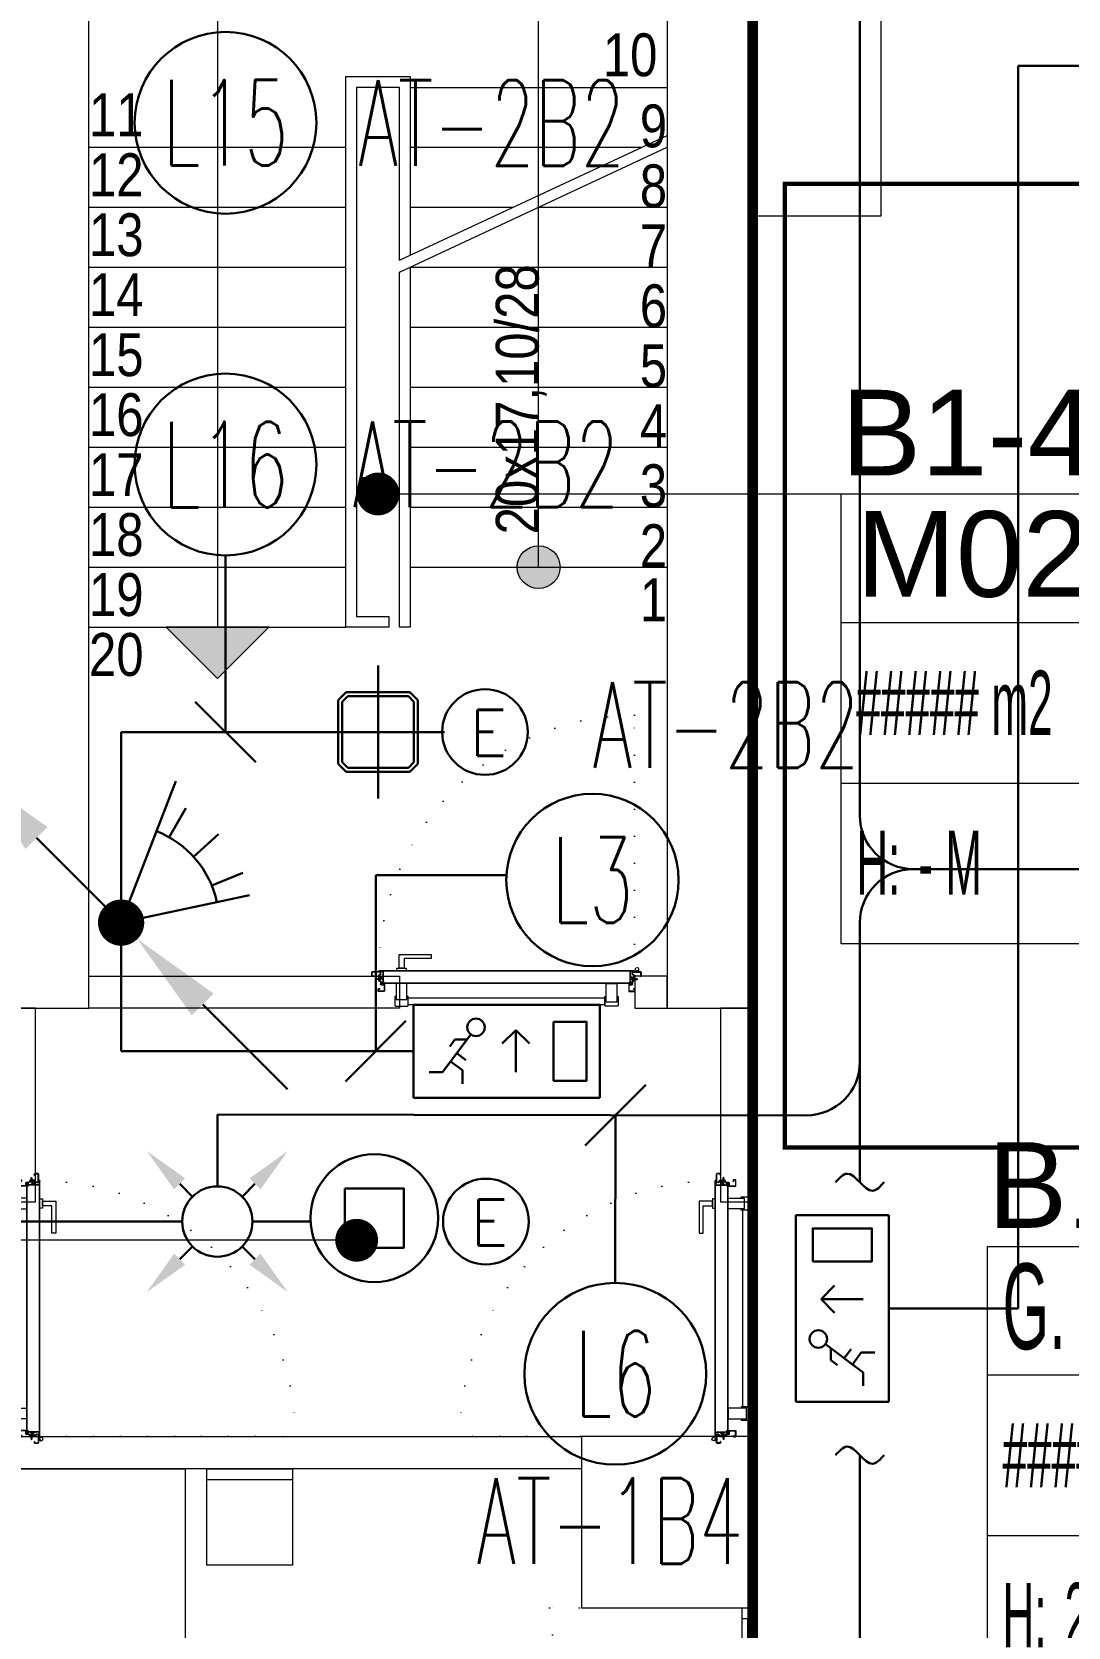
# Model space of a CAD drawing. Header units: metres. Extents: x -13316 to 152404, y -3899 to 30226.
# Drawn here: x 60423 to 60907, y 2711 to 3456 of the extents above; entities that cross this region are included whole.
import ezdxf
from ezdxf.enums import TextEntityAlignment as Align

# ---------------------------------------------------------------- set-up
doc = ezdxf.new("R2010")
doc.units = ezdxf.units.M
doc.header["$LTSCALE"] = 100
doc.header["$MEASUREMENT"] = 0
doc.header["$PDMODE"] = 1
for name, pattern in [('DOT2', [0.125, 0, -0.125]), ('DOT5', [0.75, 0, -0.75]), ('HIDDEN', [0.375, 0.25, -0.125])]:
    doc.linetypes.add(name, pattern=pattern)
doc.layers.get('0').update_dxf_attribs({"color": 9, "lineweight": 9})
for name, color, linetype, lineweight in [('00', 9, 'Continuous', 9), ('01', 9, 'Continuous', 9), ('05', 9, 'Continuous', 9), ('06B', 9, 'Continuous', 9), ('06D', 9, 'Continuous', 9), ('10', 9, 'Continuous', 9), ('14', 9, 'Continuous', 9), ('15', 9, 'Continuous', 9), ('19', 9, 'Continuous', 9), ('20', 9, 'DOT2', 9), ('21', 9, 'Continuous', 9), ('21_mahal200', 9, 'Continuous', 9), ('E-1x8 W ACİL ÇIKIŞ ARMATÜRÜ (TİP2)', 7, 'Continuous', 30), ('E-2x18(W) PL DOWNLIGHT ARMATÜR (SIVAÜSTÜ)', 7, 'Continuous', 30), ('E-60W PL DOWNLIGHT ARMATÜR (SIVAÜSTÜ)', 7, 'Continuous', 30), ('E-ACİL AYDINLATMA KİTİ', 7, 'Continuous', 30), ('E-AŞAĞIDAN GELİP YUKARIYA GİDEN HAT', 7, 'Continuous', 30), ('E-DUVARA MONTE PIR (HAREKET SENSÖRÜ)', 7, 'Continuous', 30), ('E-KABLO', 7, 'Continuous', 30), ('E-LINYE', 7, 'Continuous', 30), ('E-TAVAN TİPİ 360° VARLIK SENSÖRÜ (ALGILAMA ÇAPI 10 14 m)', 7, 'Continuous', 30)]:
    doc.layers.add(name, color=color, linetype=linetype, lineweight=lineweight)
doc.styles.add('Arial', font='arial.ttf', dxfattribs={"height": 2.5})
doc.styles.add('E-YAZI', font='txttw.shx')
doc.styles.add('MuuM_TEXT-STANDART', font='ARIALN.TTF')
doc.dimstyles.new('MuuM_DIM200', dxfattribs={"dimscale": 20, "dimtxt": 2, "dimasz": 1, "dimexe": 1, "dimexo": 1, "dimgap": 1, "dimtad": 1, "dimdec": 1, "dimrnd": 0.5, "dimdsep": 46, "dimtxsty": 'MuuM_TEXT-STANDART', "dimblk": 'ARCHTICK', "dimcen": 0, "dimdle": 0.15, "dimclrd": 256, "dimclre": 256, "dimclrt": 256, "dimadec": 0, "dimazin": 0, "dimtfac": 5, "dimtdec": 1, "dimtix": 1, "dimtmove": 2, "dimatfit": 3, "dimldrblk": 'DOT', "dimfxl": 3, "dimfxlon": 1, "dimtolj": 1, "dimlwd": -1, "dimlwe": -1, "dimarcsym": 0})

# ---------------------------------------------------------------- blocks, each defined once
blk = doc.blocks.new('100_1x8 W ACİL ÇIKIŞ ARMATÜRÜ (TİP2)')
at = {"layer": 'E-1x8 W ACİL ÇIKIŞ ARMATÜRÜ (TİP2)', "color": 4}
for p, q in [((-3.4, 0), (-3.4, 3.4)), ((-3.4, 3.4), (3.4, 3.4)), ((3.4, 3.4), (3.4, 0)), ((3.4, 0), (-3.4, 0))]:
    blk.add_line(p, q, dxfattribs=at)
at = {"layer": 'E-1x8 W ACİL ÇIKIŞ ARMATÜRÜ (TİP2)', "color": 1}
for p, q in [((-0.16, 1.989), (0.335, 2.471)), ((0.34, 2.476), (0.34, 0.934)), ((0.34, 2.476), (0.84, 1.989)), ((-1.305, 2.317), (-2.331, 0.937)), ((-1.882, 2.125), (-2.072, 1.87)), ((-1.448, 2.125), (-1.882, 2.125)), ((-1.608, 1.01), (-2.039, 1.33)), ((-1.484, 1.378), (-1.818, 1.627)), ((-2.821, 0.937), (-2.331, 0.937)), ((-1.608, 1.01), (-1.608, 0.516))]:
    blk.add_line(p, q, dxfattribs=at)
blk.add_lwpolyline([(1.715, 2.777), (2.92, 2.777), (2.92, 0.623), (1.715, 0.623)], close=True, dxfattribs=at)
blk.add_circle((-1.115, 2.574), 0.32, dxfattribs=at)
blk = doc.blocks.new('100_AŞAĞIDAN GELİP YUKARIYA GİDEN HAT')
at = {"layer": 'E-AŞAĞIDAN GELİP YUKARIYA GİDEN HAT', "color": 3, "linetype": 'Continuous'}
for p, q in [((2.472, 2.471), (0, 0)), ((-2.389, -2.382), (-4.861, -4.853))]:
    blk.add_line(p, q, dxfattribs=at)
at = {"layer": 'E-AŞAĞIDAN GELİP YUKARIYA GİDEN HAT', "color": 4, "linetype": 'Continuous', "const_width": 0.675}
blk.add_lwpolyline([(0.338, 0, 1), (-0.338, 0, 1)], format="xyb", close=True, dxfattribs=at)
at = {"layer": 'E-AŞAĞIDAN GELİP YUKARIYA GİDEN HAT', "color": 3, "linetype": 'Continuous'}
for points in [[(2.154, 2.789), (2.79, 2.152), (4.382, 4.379)], [(-2.707, -2.064), (-2.071, -2.7), (-0.479, -0.474)]]:
    blk.add_solid(points, dxfattribs=at)
blk = doc.blocks.new('100_DUVARA MONTE PIR (HAREKET SENSÖRÜ)')
at = {"layer": 'E-DUVARA MONTE PIR (HAREKET SENSÖRÜ)', "color": 4}
for p, q in [((3.645, 1.193), (2.717, 0.889)), ((2.717, 0.889), (0, 0)), ((3.799, 0.528), (2.831, 0.393)), ((0, 0), (2.232, -1.786)), ((3.751, -0.797), (2.796, -0.594)), ((2.232, -1.786), (3.454, -2.765)), ((3.311, -1.936), (2.468, -1.443))]:
    blk.add_line(p, q, dxfattribs=at)
blk.add_arc((0, 0), 2.859, 321.3229, 18.1202, dxfattribs=at)
blk = doc.blocks.new('100_2x18(W) PL DOWNLIGHT ARMATÜR (SIVAÜSTÜ)')
at = {"layer": 'E-2x18(W) PL DOWNLIGHT ARMATÜR (SIVAÜSTÜ)', "color": 4, "ltscale": 0.4}
for q in [(0, 25), (0, 25), (-25, 0), (-25, 0), (0, -25), (25, 0), (0, -25), (25, 0)]:
    blk.add_line((0, 0), q, dxfattribs=at)
at = {"layer": 'E-2x18(W) PL DOWNLIGHT ARMATÜR (SIVAÜSTÜ)', "color": 4}
for p, q in [((-12, 15), (-15, 12)), ((-15, 12), (-15, -12)), ((-11.38, 13.5), (-13.5, 11.38)), ((12, 15), (-12, 15)), ((11.38, 13.5), (-11.38, 13.5)), ((13.5, 11.38), (11.38, 13.5)), ((15, 12), (12, 15)), ((15, -12), (15, 12)), ((-13.5, 11.38), (-13.5, -11.38)), ((13.5, -11.38), (13.5, 11.38)), ((-13.5, -11.38), (-11.38, -13.5)), ((11.38, -13.5), (13.5, -11.38)), ((-15, -12), (-12, -15)), ((-12, -15), (12, -15)), ((-11.38, -13.5), (11.38, -13.5)), ((12, -15), (15, -12))]:
    blk.add_line(p, q, dxfattribs=at)
blk = doc.blocks.new('100_ACİL AYDINLATMA KİTİ')
at = {"layer": 'E-ACİL AYDINLATMA KİTİ', "color": 3}
blk.add_circle((0, 0), 1.251, dxfattribs=at)
at = {"layer": 'E-ACİL AYDINLATMA KİTİ', "color": 3, "style": 'E-YAZI'}
blk.add_text('E', height=1.34, dxfattribs=at).set_placement((-0.448, -0.694))
blk = doc.blocks.new('100_TAVAN TİPİ 360° VARLIK SENSÖRÜ (ALGILAMA ÇAPI 10 14 m)')
at = {"layer": 'E-TAVAN TİPİ 360° VARLIK SENSÖRÜ (ALGILAMA ÇAPI 10 14 m)', "color": 3}
for p, q in [((-1.099, 1.099), (-0.726, 0.726)), ((1.099, 1.099), (0.726, 0.726)), ((-1.099, -1.099), (-0.726, -0.726)), ((1.099, -1.099), (0.726, -0.726))]:
    blk.add_line(p, q, dxfattribs=at)
at = {"layer": 'E-TAVAN TİPİ 360° VARLIK SENSÖRÜ (ALGILAMA ÇAPI 10 14 m)', "color": 4}
blk.add_circle((0, 0), 1.026, dxfattribs=at)
at = {"layer": 'E-TAVAN TİPİ 360° VARLIK SENSÖRÜ (ALGILAMA ÇAPI 10 14 m)', "color": 3}
for points in [[(-1.26, 0.939), (-0.939, 1.259), (-2.061, 2.061)], [(1.26, 0.939), (0.939, 1.259), (2.061, 2.061)], [(-1.26, -0.939), (-0.939, -1.259), (-2.061, -2.061)], [(1.26, -0.939), (0.939, -1.259), (2.061, -2.061)]]:
    blk.add_solid(points, dxfattribs=at)
blk = doc.blocks.new('100_60W PL DOWNLIGHT ARMATÜR (SIVAÜSTÜ)')
at = {"layer": 'E-60W PL DOWNLIGHT ARMATÜR (SIVAÜSTÜ)', "color": 3}
blk.add_lwpolyline([(-0.865, 0.865), (0.865, 0.865), (0.865, -0.865), (-0.865, -0.865)], close=True, dxfattribs=at)
at = {"layer": 'E-60W PL DOWNLIGHT ARMATÜR (SIVAÜSTÜ)', "color": 4}
blk.add_circle((0, 0), 1.865, dxfattribs=at)
blk = doc.blocks.new('p-kolon_80x80')
blk.add_lwpolyline([(-40, -40), (40, -40), (40, 40), (-40, 40)], close=True)
blk = doc.blocks.new('1.bod.mimari.elk')
at = {"layer": '01'}
blk.add_lwpolyline([(4130, -5950), (4130, -5950), (4130, -5950), (4130, -5400), (4400, -5400), (4400, -5950), (4400, -5950), (4400, -5950), (4440, -5950), (4440, -5350), (4090, -5350), (4090, -5950), (4130, -5950)], dxfattribs=at)
blk.add_blockref('p-kolon_80x80', (4400, -6190), dxfattribs=at)
blk = doc.blocks.new('p-M01-M02_merdiven-1050')
at = {"layer": '19'}
h = blk.add_hatch(color=256, dxfattribs=at)
h.dxf.hatch_style = 1
edge = h.paths.add_edge_path()
edge.add_arc((210, -344), 10, 270, 630)
h = blk.add_hatch(color=256, dxfattribs=at)
h.dxf.hatch_style = 1
h.paths.add_polyline_path([(84, -372), (36, -372), (60, -396.04)])
at = {"layer": '19', "linetype": 'Continuous'}
for points in [[(210, -344), (210, -120), (210, -60), (60, -60), (60, -372)], [(145, -200.74), (145, -120), (125, -120), (125, -120), (125, -367), (140, -367), (140, -372), (120, -372), (120, -367), (120, -115), (120, -115), (150, -115), (150, -198.41)], [(150, -120), (270, -120)], [(0, -148), (120, -148)], [(145, -200.74), (270, -142.41)], [(145, -206.33), (270, -148)], [(150, -148), (258.02, -148)], [(0, -176), (120, -176)], [(150, -176), (198.02, -176)], [(210, -176), (270, -176)], [(0, -204), (120, -204)], [(150, -204), (270, -204)], [(0, -232), (120, -232)], [(150, -232), (270, -232)], [(0, -260), (120, -260)], [(150, -260), (270, -260)], [(0, -288), (120, -288)], [(150, -288), (270, -288)], [(0, -316), (120, -316)], [(150, -316), (270, -316)], [(0, -344), (120, -344)], [(150, -344), (270, -344)], [(0, -372), (120, -372)]]:
    blk.add_lwpolyline(points, dxfattribs=at)
at = {"layer": '19'}
for points in [[(145, -206.33), (270, -148)], [(150, -204), (150, -372), (150, -372), (145, -372), (145, -372), (145, -206.33)]]:
    blk.add_lwpolyline(points, dxfattribs=at)
blk.add_lwpolyline([(84, -372), (36, -372), (60, -396.04)], close=True, dxfattribs=at)
blk.add_circle((210, -344), 10, dxfattribs=at)
blk = doc.blocks.new('p-M01-M02_M03_formül_2a')
at = {"layer": '21', "style": 'MuuM_TEXT-STANDART'}
for s, p in [('10', (239.98, -114.81)), ('11', (0, -142.81)), ('12', (0, -170.81)), ('13', (0, -198.81)), ('14', (0, -226.81)), ('15', (0, -254.81)), ('16', (0, -282.81)), ('17', (0, -310.81)), ('18', (0, -338.81)), ('19', (0, -366.81)), ('20', (0, -394.81))]:
    blk.add_text(s, height=20, dxfattribs=at).set_placement(p)
for s, p in [('9', (270, -148)), ('8', (270, -176)), ('7', (270, -204)), ('6', (270, -232)), ('5', (270, -260)), ('4', (270, -288)), ('3', (270, -316)), ('2', (270, -344)), ('1', (270, -369.26))]:
    blk.add_text(s, height=20, dxfattribs=at).set_placement(p, align=Align.RIGHT)
blk.add_text('20x17,10/28', height=20, rotation=90, dxfattribs=at).set_placement((210, -202.6), align=Align.RIGHT)
blk = doc.blocks.new('*U21')
at = {"ltscale": 15}
for p, q in [((-24.9, 0.9), (-25.7, 0)), ((-24.9, -0.9), (-25.7, 0)), ((-22.9, 1.5), (-24.9, 0.9)), ((-22.9, 1.5), (-22.9, -1.5)), ((-21.2, -2.7), (-18.1, 2.8)), ((-21, -2.7), (-17.9, 2.7)), ((-19.7, -2.7), (-16.6, 2.8)), ((-19.5, -2.7), (-16.4, 2.7)), ((-18.5, 1.5), (-18.3, 2)), ((-18.2, -2.7), (-15.1, 2.8)), ((-18, -2.7), (-14.9, 2.7)), ((-17, 1.5), (-16.8, 2)), ((-16.7, -2.7), (-13.6, 2.8)), ((-16.5, -2.7), (-13.4, 2.7)), ((-15.5, 1.5), (-15.3, 2)), ((-15.2, -2.7), (-12.1, 2.8)), ((-15, -2.7), (-11.9, 2.7)), ((-14, 1.5), (-13.8, 2)), ((-13.7, -2.7), (-10.6, 2.8)), ((-13.5, -2.7), (-10.4, 2.7)), ((-12.5, 1.5), (-12.3, 2)), ((-12.2, -2.7), (-9.1, 2.8)), ((-12, -2.7), (-8.9, 2.7)), ((-11, 1.5), (-10.8, 2)), ((-10.7, -2.7), (-7.6, 2.8)), ((-10.5, -2.7), (-7.4, 2.7)), ((-9.5, 1.5), (-9.3, 2)), ((-9.2, -2.7), (-6.1, 2.8)), ((-9, -2.7), (-5.9, 2.7)), ((-8, 1.5), (-7.8, 2)), ((-7.7, -2.7), (-4.6, 2.8)), ((-7.5, -2.7), (-4.4, 2.7)), ((-6.5, 1.5), (-6.3, 2)), ((-6.2, -2.7), (-3.1, 2.8)), ((-6, -2.7), (-2.9, 2.7)), ((-5, 1.5), (-4.8, 2)), ((-4.7, -2.7), (-1.6, 2.8)), ((-4.5, -2.7), (-1.4, 2.7)), ((-3.5, 1.5), (-3.3, 2)), ((-2, 1.5), (-1.8, 2)), ((-0.5, 4.2), (-1.5, 1.5)), ((0, 0.5), (-0.6, 0.5)), ((-24.9, -0.9), (-22.9, -1.5)), ((-8.6, -1.5), (-22.9, -1.5)), ((-21.2, -2.7), (-20.9, -1.5)), ((-20.3, -1.5), (-19.1, -1.5)), ((-19.7, -2.7), (-19.4, -1.5)), ((-18.8, -1.5), (-17.6, -1.5)), ((-18.2, -2.7), (-17.9, -1.5)), ((-17.3, -1.5), (-16.1, -1.5)), ((-16.7, -2.7), (-16.4, -1.5)), ((-15.8, -1.5), (-14.6, -1.5)), ((-15.2, -2.7), (-14.9, -1.5)), ((-14.3, -1.5), (-13.1, -1.5)), ((-13.7, -2.7), (-13.4, -1.5)), ((-12.8, -1.5), (-11.6, -1.5)), ((-12.2, -2.7), (-11.9, -1.5)), ((-11.3, -1.5), (-10.1, -1.5)), ((-10.7, -2.7), (-10.4, -1.5)), ((-9.8, -1.5), (-8.6, -1.5)), ((-9.2, -2.7), (-8.9, -1.5)), ((-8.3, -1.5), (-7.1, -1.5)), ((-7.7, -2.7), (-7.4, -1.5)), ((-6.8, -1.5), (-5.6, -1.5)), ((-6.2, -2.7), (-5.9, -1.5)), ((-5.3, -1.5), (-4.1, -1.5)), ((-4.7, -2.7), (-4.4, -1.5)), ((-3.8, -1.5), (-2.1, -1.5)), ((-0.5, -4.2), (-1.5, -1.5)), ((0, -0.5), (-0.6, -0.5))]:
    blk.add_line(p, q, dxfattribs=at)
for p, q in [((-6.9, 1.5), (-22.9, 1.5)), ((-17.4, 1.5), (-18.6, 1.5)), ((-15.9, 1.5), (-17.1, 1.5)), ((-14.4, 1.5), (-15.6, 1.5)), ((-12.9, 1.5), (-14.1, 1.5)), ((-11.4, 1.5), (-12.6, 1.5)), ((-9.9, 1.5), (-11.1, 1.5)), ((-8.4, 1.5), (-9.6, 1.5)), ((-6.9, 1.5), (-8.1, 1.5)), ((-5.4, 1.5), (-6.6, 1.5)), ((-3.9, 1.5), (-5.1, 1.5)), ((-2.4, 1.5), (-3.6, 1.5)), ((-1.5, 1.5), (-2.1, 1.5)), ((0, 0.5), (0, 4.1)), ((-1.5, -1.5), (-2.1, -1.5)), ((0, -0.5), (0, -4.1))]:
    blk.add_line(p, q)
for centre, radius, start, end in [((-26, 3.9), 3.92, 274.361, 322.10246), ((-26, -3.9), 3.92, 37.89754, 85.639), ((-18, 2.8), 0.0971, 330.32042, 150.32042), ((-16.5, 2.8), 0.0971, 330.32042, 150.32042), ((-15, 2.8), 0.0971, 330.32042, 150.32042), ((-13.5, 2.8), 0.0971, 330.32042, 150.32042), ((-12, 2.8), 0.0971, 330.32042, 150.32042), ((-10.5, 2.8), 0.0971, 330.32042, 150.32042), ((-9, 2.8), 0.0971, 330.32042, 150.32042), ((-7.5, 2.8), 0.0971, 330.32042, 150.32042), ((-6, 2.8), 0.0971, 330.32042, 150.32042), ((-4.5, 2.8), 0.0971, 330.32042, 150.32042), ((-3, 2.8), 0.0971, 330.32042, 150.32042), ((-1.5, 2.8), 0.0971, 330.32042, 150.32042), ((-0.6, 0), 0.486, 90, 270), ((-0.3, 4.1), 0.25, 0, 150.08641), ((-21.1, -2.7), 0.0971, 150.32042, 330.32042), ((-19.6, -2.7), 0.0971, 150.32042, 330.32042), ((-18.1, -2.7), 0.0971, 150.32042, 330.32042), ((-16.6, -2.7), 0.0971, 150.32042, 330.32042), ((-15.1, -2.7), 0.0971, 150.32042, 330.32042), ((-13.6, -2.7), 0.0971, 150.32042, 330.32042), ((-12.1, -2.7), 0.0971, 150.32042, 330.32042), ((-10.6, -2.7), 0.0971, 150.32042, 330.32042), ((-9.1, -2.7), 0.0971, 150.32042, 330.32042), ((-7.6, -2.7), 0.0971, 150.32042, 330.32042), ((-6.1, -2.7), 0.0971, 150.32042, 330.32042), ((-4.6, -2.7), 0.0971, 150.32042, 330.32042), ((-0.3, -4.1), 0.25, 209.91359, 0)]:
    blk.add_arc(centre, radius, start, end, dxfattribs=at)
blk = doc.blocks.new('conta')
at = {"ltscale": 10}
for p, q in [((-2649.87, 5345.53), (-2649.81, 5345.61)), ((-2649.72, 5345.4), (-2649.28, 5345.4)), ((-2649.25, 5345.41), (-2649.09, 5345.51)), ((-2648.83, 5344.87), (-2648.56, 5345.24)), ((-2648.77, 5345.12), (-2648.63, 5345.3)), ((-2648.56, 5345.31), (-2648.56, 5345.31)), ((-2649.88, 5344.46), (-2649.78, 5344.3)), ((-2649.78, 5344.3), (-2649.74, 5344.3)), ((-2648.97, 5344.05), (-2648.78, 5343.8)), ((-2648.87, 5344.09), (-2648.7, 5343.86)), ((-2648.71, 5343.79), (-2648.71, 5343.79))]:
    blk.add_line(p, q, dxfattribs=at)
for centre, radius, start, end in [((-2653.03, 5345), 3.19, 350.46739, 8.93723), ((-2649.83, 5345.5), 0.05, 140.63452, 188.93723), ((-2649.74, 5345.58), 0.0696, 22.24275, 159.25804), ((-2650.94, 5345.01), 1.24, 340.33821, 16.77718), ((-2649.74, 5344.58), 0.03, 160.33821, 273.26661), ((-2649.72, 5345.37), 0.03, 90, 196.77718), ((-2649.28, 5345.45), 0.05, 270, 303.00619), ((-2649.08, 5345.49), 0.03, 4.79721, 123.00619), ((-2650.22, 5344.99), 1.27, 338.70659, 23.04177), ((-2649.01, 5345.57), 0.05, 18.79511, 42.1429), ((-2651.17, 5344.83), 2.33, 7.58966, 18.79511), ((-2658.2, 5345.19), 9.36, 353.68569, 357.8537), ((-2648.81, 5345.15), 0.05, 187.58966, 322.73473), ((-2648.79, 5344.84), 0.05, 142.73473, 180.2669), ((-2648.59, 5345.27), 0.05, 52.73473, 142.73473), ((-2648.59, 5345.27), 0.05, 322.73473, 52.73473), ((-2649.87, 5344.47), 0.02, 170.46739, 213.74513), ((-2649.56, 5341.55), 3.01, 80.43616, 93.26661), ((-2649.22, 5344.14), 0.231, 353.95711, 81.90038), ((-2649.06, 5344.54), 0.03, 260.43616, 338.70659), ((-2648.89, 5344.11), 0.1, 173.95711, 217.26527), ((-2648.79, 5344.15), 0.1, 173.68569, 217.26527), ((-2648.74, 5343.83), 0.05, 217.26527, 307.26527), ((-2648.74, 5343.83), 0.05, 307.26527, 37.26527)]:
    blk.add_arc(centre, radius, start, end, dxfattribs=at)
for points, knots in [([(-2648.98, 5345.6), (-2649, 5345.63), (-2649.09, 5345.71), (-2649.23, 5345.44), (-2649.32, 5345.74), (-2649.39, 5345.46), (-2649.51, 5345.75), (-2649.59, 5345.5), (-2649.65, 5345.57), (-2649.68, 5345.61)], [0.0086373, 0.0086373, 0.0086373, 0.0086373, 0.1097304, 0.3133405, 0.4430081, 0.5658764, 0.7165186, 0.8527974, 0.9648495, 0.9648495, 0.9648495, 0.9648495]), ([(-2649.74, 5344.31), (-2649.74, 5344.34), (-2649.7, 5344.52), (-2649.59, 5344.33), (-2649.34, 5344.36), (-2649.23, 5344.37), (-2649.18, 5344.37)], [0, 0, 0, 0, 0.1008757, 0.3841126, 0.5436166, 0.6906785, 0.6906785, 0.6906785, 0.6906785])]:
    blk.add_open_spline(points, degree=3, knots=knots, dxfattribs=at)
blk = doc.blocks.new('p-yn_sackasa')
at = {"layer": '10', "linetype": 'Continuous'}
for p, q in [((-2.19, 0), (-2.19, -0.15)), ((0, 6.16), (0, 6.9)), ((0.01, 6.9), (0.01, 6.15)), ((0.14, 6.9), (0.14, 6.16)), ((0.15, 6.9), (0.15, 6.16)), ((2.69, 7.16), (0.26, 7.16)), ((2.69, 7.15), (0.26, 7.15)), ((2.69, 7.02), (0.26, 7.02)), ((0.26, 7.01), (2.69, 7.01)), ((0.26, 6.05), (0.76, 6.05)), ((0.75, 6.04), (0.26, 6.04)), ((0.26, 5.91), (0.75, 5.91)), ((0.76, 5.9), (0.26, 5.9)), ((0.67, -0.71), (0.67, 2.27)), ((0.69, -0.71), (0.69, 2.27)), ((0.75, 5.91), (0.75, 6.04)), ((0.76, 5.9), (0.76, 6.05)), ((0.81, -0.71), (0.81, 2.27)), ((0.83, -0.71), (0.83, 2.27)), ((0.92, 2.33), (0.95, 2.32)), ((0.93, 2.34), (0.95, 2.33)), ((1.01, 2.46), (0.99, 2.47)), ((0.99, 2.46), (1.01, 2.45)), ((1.11, 2.52), (1.11, 3.73)), ((1.12, 2.52), (1.12, 3.73)), ((1.25, 3.73), (1.25, 2.52)), ((1.26, 2.52), (1.26, 3.73)), ((1.37, 3.98), (2.49, 3.98)), ((2.49, 3.97), (1.37, 3.97)), ((1.37, 3.84), (2.49, 3.84)), ((2.49, 3.83), (1.37, 3.83)), ((2.6, 3.69), (2.5, 3.36)), ((2.51, 3.35), (2.61, 3.69)), ((2.73, 3.65), (2.63, 3.32)), ((2.74, 3.64), (2.64, 3.31)), ((2.8, 3.29), (2.8, 6.9)), ((2.81, 3.29), (2.81, 6.9)), ((2.94, 3.29), (2.94, 6.9)), ((2.95, 3.29), (2.95, 6.9)), ((-2.95, -0.25), (-2.95, -1.75)), ((-2.94, -1.75), (-2.94, -0.25)), ((-2.81, -0.25), (-2.81, -1.75)), ((-2.8, -0.25), (-2.8, -1.75)), ((-2.19, 0), (-2.7, 0)), ((-2.2, -0.01), (-2.7, -0.01)), ((-2.2, -0.14), (-2.7, -0.14)), ((-2.19, -0.15), (-2.7, -0.15)), ((1.01, -1.85), (-2.7, -1.85)), ((1.01, -1.86), (-2.7, -1.86)), ((-2.7, -1.99), (1.01, -1.99)), ((1.01, -2), (-2.7, -2)), ((-2.2, -0.14), (-2.2, -0.01)), ((0.92, -0.77), (0.95, -0.76)), ((0.93, -0.78), (0.95, -0.77)), ((0.99, -0.89), (1.01, -0.88)), ((1.01, -0.89), (0.99, -0.91)), ((1.11, -0.96), (1.11, -1.75)), ((1.12, -0.96), (1.12, -1.75)), ((1.25, -0.96), (1.25, -1.75)), ((1.26, -0.96), (1.26, -1.75))]:
    blk.add_line(p, q, dxfattribs=at)
for points in [[(0.15, 2.14), (0.67, 2.14), (0.67, -0.54), (0.15, -0.54)], [(0.15, 2.14), (0.41, 2.14), (0.41, -0.54), (0.15, -0.54)]]:
    blk.add_lwpolyline(points, close=True, dxfattribs=at)
for centre, radius, start, end in [((0.26, 6.9), 0.261, 90, 180), ((0.26, 6.16), 0.261, 180, 270), ((0.26, 6.9), 0.249, 90, 180), ((0.26, 6.16), 0.249, 181.34499, 271.35021), ((0.26, 6.9), 0.122, 90, 180), ((0.26, 6.16), 0.122, 180, 270), ((0.26, 6.9), 0.11, 90, 180), ((0.26, 6.16), 0.11, 180, 270), ((0.89, 2.27), 0.219, 63.21528, 180), ((0.89, 2.27), 0.206, 63.21689, 180), ((0.89, 2.27), 0.0801, 63.21502, 180), ((0.89, 2.27), 0.0674, 63.21445, 180), ((1.04, 2.52), 0.206, 243.2197, 0), ((1.04, 2.52), 0.219, 243.21479, 0), ((1.04, 2.52), 0.0801, 243.22028, 0), ((1.04, 2.52), 0.0674, 243.21287, 0), ((1.37, 3.73), 0.253, 90, 180), ((1.37, 3.73), 0.24, 90, 180), ((1.37, 3.73), 0.114, 90, 180), ((1.37, 3.73), 0.101, 90, 180), ((2.49, 3.72), 0.261, 342.86025, 90), ((2.49, 3.72), 0.249, 342.86129, 90), ((2.49, 3.72), 0.122, 342.86074, 90), ((2.49, 3.72), 0.11, 342.86215, 90), ((2.72, 3.29), 0.232, 162.8601, 0), ((2.72, 3.29), 0.219, 162.86127, 0), ((2.72, 3.29), 0.0927, 162.86053, 0), ((2.72, 3.29), 0.0801, 162.86241, 0), ((2.69, 6.9), 0.261, 0, 90), ((2.69, 6.9), 0.249, 0, 90), ((2.69, 6.9), 0.122, 0, 90), ((2.69, 6.9), 0.11, 0, 90), ((-2.7, -0.25), 0.253, 90, 180), ((-2.7, -1.75), 0.253, 180, 270), ((-2.7, -0.25), 0.24, 90, 180), ((-2.7, -1.75), 0.24, 180, 270), ((-2.7, -0.25), 0.114, 90, 180), ((-2.7, -1.75), 0.114, 180, 270), ((-2.7, -0.25), 0.101, 90, 180), ((-2.7, -1.75), 0.101, 180, 270), ((0.89, -0.71), 0.219, 180, 296.78496), ((0.89, -0.71), 0.206, 180, 296.78515), ((0.89, -0.71), 0.0801, 180, 296.78498), ((0.89, -0.71), 0.0674, 180, 180.52454), ((0.89, -0.71), 0.0674, 180, 296.78713), ((1.04, -0.96), 0.219, 0, 116.78545), ((1.04, -0.96), 0.206, 0, 116.78362), ((1.04, -0.96), 0.0801, 0, 116.78105), ((1.04, -0.96), 0.0674, 0, 116.78713), ((1.01, -1.75), 0.114, 270, 0), ((1.01, -1.75), 0.24, 270, 0), ((1.01, -1.75), 0.101, 270, 0), ((1.01, -1.75), 0.253, 270, 0)]:
    blk.add_arc(centre, radius, start, end, dxfattribs=at)
at = {"layer": '10', "xscale": 0.0842696629213483, "yscale": 0.0842696629213483, "zscale": 0.0842696629213483}
blk.add_blockref('*U21', (0.95, 1.35), dxfattribs=at)
at = {"layer": '14', "xscale": -0.7887640449438696, "yscale": 0.7887640449438696, "zscale": 0.7887640449438204, "rotation": 90}
blk.add_blockref('conta', (4217.78, -2086.42), dxfattribs=at)
blk = doc.blocks.new('*U629')
at = {"layer": '06D'}
for points in [[(8.5, 9.56), (7.87, 9.56), (7.87, 13.56, -0.414214), (8.25, 13.93), (13.75, 13.93, -0.414214), (14.12, 13.56), (14.12, 9.56), (13.5, 9.56)], [(111.5, 9.56), (112.12, 9.56), (112.12, 13.56, 0.414214), (111.75, 13.93), (106.25, 13.93, 0.414214), (105.87, 13.56), (105.87, 9.56), (106.5, 9.56)]]:
    blk.add_lwpolyline(points, format="xyb", dxfattribs=at)
for points in [[(8.5, 12.06), (13.5, 12.06), (13.5, 3.44), (8.5, 3.44)], [(14.12, 13.31), (105.87, 13.31), (105.87, 10.18), (14.12, 10.18)], [(111.5, 10.94), (106.5, 10.94), (106.5, 3.44), (111.5, 3.44)]]:
    blk.add_lwpolyline(points, close=True, dxfattribs=at)
for points in [[(110.12, -3.81), (110.12, -10.06), (95.12, -10.06), (95.12, -8.19), (107.87, -8.19), (107.87, -8.19), (107.87, -3.81), (110.12, -3.81)], [(111.2, -2.56), (111.2, -3.81), (106.8, -3.81), (106.8, -2.56), (111.2, -2.56)]]:
    blk.add_lwpolyline(points, dxfattribs=at)
at = {"layer": '10', "ltscale": 10}
for p, q in [((2, 1.51), (1, 1.51)), ((2, 1.31), (1, 1.31)), ((1, 0.91), (2, 0.26)), ((2, 0.26), (2, 1.76)), ((2, 1.76), (2.3, 1.76)), ((2, -0.17), (2, 0.26)), ((2.3, -2.19), (2.3, 3.34)), ((2.3, 1.76), (2.3, 0.26)), ((2.3, 0.26), (2.3, -0.17)), ((2.4, 3.44), (117.6, 3.44)), ((2.45, -2.29), (2.45, 3.24)), ((2.5, 3.29), (117.5, 3.29)), ((117.55, -2.29), (117.55, 3.24)), ((117.7, -2.19), (117.7, 3.34)), ((117.7, 1.76), (118, 1.76)), ((117.7, 1.33), (117.7, 1.76)), ((117.7, 1.76), (118, 1.76)), ((117.7, 1.33), (117.7, 1.76)), ((117.7, -0.17), (117.7, 1.33)), ((117.7, -0.17), (117.7, 1.33)), ((118, 1.76), (118, 1.33)), ((118, 1.76), (118, 1.33)), ((118, 1.33), (118, -0.17)), ((119, 0.68), (118, 1.33)), ((118, 1.33), (118, -0.17)), ((119, 0.68), (118, 1.33)), ((118, 0.28), (119, 0.28)), ((118, 0.28), (119, 0.28)), ((118, 0.08), (119, 0.08)), ((118, 0.08), (119, 0.08)), ((-1.6, -2.73), (-1.73, -2.62)), ((-1.6, -2.73), (-1.73, -2.62)), ((-1.22, -2.16), (-1.22, -2.29)), ((-1.22, -2.16), (-1.05, -2.16)), ((-1.22, -2.16), (-1.22, -2.29)), ((-1.22, -2.16), (-1.05, -2.16)), ((-1.05, -2), (-1.05, -2.43)), ((-1.05, -2), (-1.05, -2.43)), ((-0.84, -2), (-0.84, -2.43)), ((-0.84, -2), (-0.84, -2.43)), ((0.3, -2.46), (0.3, -2.34)), ((0.4, -2.24), (2.25, -2.24)), ((0.4, -2.56), (119.6, -2.56)), ((0.45, -2.41), (0.45, -2.39)), ((0.45, -2.39), (2.35, -2.39)), ((0.45, -2.41), (119.54, -2.41)), ((2.3, -0.17), (2, -0.17)), ((119.54, -2.39), (117.65, -2.39)), ((118, -0.17), (117.7, -0.17)), ((118, -0.17), (117.7, -0.17)), ((119.6, -2.24), (117.75, -2.24)), ((119.55, -2.41), (119.55, -2.39)), ((119.7, -2.46), (119.7, -2.34))]:
    blk.add_line(p, q, dxfattribs=at)
blk.add_circle((-0.95, -3.26), 0.843, dxfattribs=at)
blk.add_circle((-0.95, -3.26), 0.843, dxfattribs=at)
for centre, radius, start, end in [((2.4, 3.34), 0.1, 90, 180), ((2.5, 3.24), 0.05, 90, 180), ((117.56, 3.3), 0.141, 14.92708, 75.07292), ((-0.95, -3.26), 1.01, 105.71386, 140.5908), ((-0.95, -3.26), 1.01, 105.71386, 140.5908), ((-0.42, -2.26), 0.428, 142.37905, 203.64803), ((-0.42, -2.26), 0.428, 142.37905, 203.64803), ((-0.42, -2.26), 0.302, 119.96851, 254.44758), ((-0.42, -2.26), 0.302, 119.96851, 254.44758), ((0.4, -2.34), 0.1, 90, 180), ((0.4, -2.46), 0.1, 180, 270), ((0.45, -2.39), 0.005, 90, 180), ((0.45, -2.41), 0.005, 180, 270), ((2.25, -2.19), 0.05, 270, 0), ((2.35, -2.29), 0.1, 270, 0), ((117.65, -2.29), 0.1, 180, 270), ((117.75, -2.19), 0.05, 180, 270), ((119.54, -2.39), 0.005, 0, 90), ((119.54, -2.41), 0.005, 270, 360), ((119.6, -2.34), 0.1, 0, 90), ((119.6, -2.46), 0.1, 270, 0)]:
    blk.add_arc(centre, radius, start, end, dxfattribs=at)
at = {"layer": '20'}
blk.add_lwpolyline([(0.3, -2.4), (0.3, -121.8, 0.414214), (119.7, -2.4, -1)], format="xyb", dxfattribs=at)
blk.add_blockref('p-yn_sackasa', (0, 0))
at = {"xscale": -1}
blk.add_blockref('p-yn_sackasa', (120, 0), dxfattribs=at)
blk = doc.blocks.new('*U628')
at = {"layer": '06D'}
for points in [[(8.5, 9.56), (7.87, 9.56), (7.87, 13.56, -0.414214), (8.25, 13.93), (13.75, 13.93, -0.414214), (14.12, 13.56), (14.12, 9.56), (13.5, 9.56)], [(111.5, 9.56), (112.12, 9.56), (112.12, 13.56, 0.414214), (111.75, 13.93), (106.25, 13.93, 0.414214), (105.87, 13.56), (105.87, 9.56), (106.5, 9.56)]]:
    blk.add_lwpolyline(points, format="xyb", dxfattribs=at)
for points in [[(8.5, 10.94), (13.5, 10.94), (13.5, 3.44), (8.5, 3.44)], [(105.87, 13.31), (14.12, 13.31), (14.12, 10.18), (105.87, 10.18)], [(111.5, 12.06), (106.5, 12.06), (106.5, 3.44), (111.5, 3.44)]]:
    blk.add_lwpolyline(points, close=True, dxfattribs=at)
for points in [[(8.8, -2.56), (8.8, -3.81), (13.2, -3.81), (13.2, -2.56), (8.8, -2.56)], [(9.87, -3.81), (9.87, -10.06), (24.87, -10.06), (24.87, -8.19), (12.12, -8.19), (12.12, -8.19), (12.12, -3.81), (9.87, -3.81)]]:
    blk.add_lwpolyline(points, dxfattribs=at)
at = {"layer": '10', "ltscale": 10}
for p, q in [((1, 0.68), (2, 1.33)), ((1, 0.68), (2, 1.33)), ((2, 0.28), (1, 0.28)), ((2, 0.28), (1, 0.28)), ((2, 0.08), (1, 0.08)), ((2, 0.08), (1, 0.08)), ((2, 1.76), (2, 1.33)), ((2.3, 1.76), (2, 1.76)), ((2, 1.76), (2, 1.33)), ((2.3, 1.76), (2, 1.76)), ((2, 1.33), (2, -0.17)), ((2, 1.33), (2, -0.17)), ((2.3, -2.19), (2.3, 3.34)), ((2.3, 1.33), (2.3, 1.76)), ((2.3, 1.33), (2.3, 1.76)), ((2.3, -0.17), (2.3, 1.33)), ((2.3, -0.17), (2.3, 1.33)), ((117.6, 3.44), (2.4, 3.44)), ((2.45, -2.29), (2.45, 3.24)), ((117.5, 3.29), (2.5, 3.29)), ((117.55, -2.29), (117.55, 3.24)), ((117.7, -2.19), (117.7, 3.34)), ((117.7, 1.76), (117.7, 0.26)), ((118, 1.76), (117.7, 1.76)), ((117.7, 0.26), (117.7, -0.17)), ((118, 0.26), (118, 1.76)), ((118, 1.51), (119, 1.51)), ((118, 1.31), (119, 1.31)), ((119, 0.91), (118, 0.26)), ((118, -0.17), (118, 0.26)), ((0.3, -2.46), (0.3, -2.34)), ((0.4, -2.24), (2.25, -2.24)), ((119.6, -2.56), (0.4, -2.56)), ((0.45, -2.41), (0.45, -2.39)), ((0.45, -2.39), (2.35, -2.39)), ((119.54, -2.41), (0.45, -2.41)), ((2, -0.17), (2.3, -0.17)), ((2, -0.17), (2.3, -0.17)), ((119.54, -2.39), (117.65, -2.39)), ((117.7, -0.17), (118, -0.17)), ((119.6, -2.24), (117.75, -2.24)), ((119.55, -2.41), (119.55, -2.39)), ((119.7, -2.46), (119.7, -2.34)), ((120.84, -2), (120.84, -2.43)), ((120.84, -2), (120.84, -2.43)), ((121.05, -2), (121.05, -2.43)), ((121.05, -2), (121.05, -2.43)), ((121.22, -2.16), (121.05, -2.16)), ((121.22, -2.16), (121.05, -2.16)), ((121.22, -2.16), (121.22, -2.29)), ((121.22, -2.16), (121.22, -2.29)), ((121.6, -2.73), (121.73, -2.62)), ((121.6, -2.73), (121.73, -2.62))]:
    blk.add_line(p, q, dxfattribs=at)
blk.add_circle((120.95, -3.26), 0.843, dxfattribs=at)
blk.add_circle((120.95, -3.26), 0.843, dxfattribs=at)
for centre, radius, start, end in [((2.44, 3.3), 0.141, 104.92708, 165.07292), ((117.5, 3.24), 0.05, 0, 90), ((117.6, 3.34), 0.1, 0, 90), ((0.4, -2.34), 0.1, 90, 180), ((0.4, -2.46), 0.1, 180, 270), ((0.45, -2.39), 0.005, 90, 180), ((0.45, -2.41), 0.005, 180, 270), ((2.25, -2.19), 0.05, 270, 0), ((2.35, -2.29), 0.1, 270, 0), ((117.65, -2.29), 0.1, 180, 270), ((117.75, -2.19), 0.05, 180, 270), ((119.54, -2.39), 0.005, 0, 90), ((119.54, -2.41), 0.005, 270, 360), ((119.6, -2.34), 0.1, 0, 90), ((119.6, -2.46), 0.1, 270, 0), ((120.42, -2.26), 0.302, 285.55242, 60.03149), ((120.42, -2.26), 0.302, 285.55242, 60.03149), ((120.42, -2.26), 0.428, 336.35197, 37.62095), ((120.42, -2.26), 0.428, 336.35197, 37.62095), ((120.95, -3.26), 1.01, 39.4092, 74.28614), ((120.95, -3.26), 1.01, 39.4092, 74.28614)]:
    blk.add_arc(centre, radius, start, end, dxfattribs=at)
at = {"layer": '20'}
blk.add_lwpolyline([(119.7, -2.4), (119.7, -121.8, -0.414214), (0.3, -2.4, 1)], format="xyb", dxfattribs=at)
blk.add_blockref('p-yn_sackasa', (0, 0))
at = {"xscale": -1}
blk.add_blockref('p-yn_sackasa', (120, 0), dxfattribs=at)
blk = doc.blocks.new('p-birim')
blk.add_lwpolyline([(0, 0), (1, 0), (1, 1), (0, 1)], close=True)
blk = doc.blocks.new('p-sandalye')
blk.add_line((-45, 20), (-45, -20))
blk.add_lwpolyline([(-5, 20), (-50, 20), (-50, -20), (-5, -20)], close=True)
blk.add_point((0, 0.11))
blk = doc.blocks.new('p-masa_servis')
at = {"linetype": 'DOT5'}
blk.add_lwpolyline([(0, 0), (0, 0)], dxfattribs=at)
blk.add_lwpolyline([(0, 0), (0, -80), (140, -80), (140, 0)], close=True)
for p, rotation in [((60, 0), 270), ((50, -110.11), 2.073722e-10)]:
    blk.add_blockref('p-sandalye', p, dxfattribs=dict(rotation=rotation))
blk = doc.blocks.new('p-al-01_a')
at = {"layer": '06B'}
for points in [[(-5, -88.62), (-11.25, -88.62), (-11.25, -73.62), (-9.38, -73.62), (-9.38, -86.38), (-9.38, -86.38), (-5, -86.38), (-5, -88.62)], [(0, -88.62), (6.25, -88.62), (6.25, -73.62), (4.38, -73.62), (4.38, -86.38), (4.38, -86.38), (0, -86.38), (0, -88.62)]]:
    blk.add_lwpolyline(points, dxfattribs=at)
at = {"layer": '06D'}
for p, q in [((-5, -86.87), (-5, -5)), ((0, -5), (0, -86.87)), ((-5, -93.13), (-5, -175)), ((0, -175), (0, -93.13))]:
    blk.add_line(p, q, dxfattribs=at)
at = {"layer": '10'}
for points in [[(-5, 0), (0, 0), (0, -5), (-5, -5)], [(-5, -85), (0, -85), (0, -90), (-5, -90)], [(-5, -95), (0, -95), (0, -90), (-5, -90)], [(-5, -180), (0, -180), (0, -175), (-5, -175)]]:
    blk.add_lwpolyline(points, close=True, dxfattribs=at)
at = {"layer": '15'}
for points in [[(-2.5, -5), (-2.5, -85)], [(-2.5, -175), (-2.5, -95)]]:
    blk.add_lwpolyline(points, dxfattribs=at)
at = {"layer": '20'}
for points in [[(-5.25, 0), (-94.89, 0)], [(-5.25, -180), (-94.89, -180)], [(-5, -180), (-94.89, -180)]]:
    blk.add_lwpolyline(points, dxfattribs=at)
for centre, start, end in [((-1.49, 3.38), 182.07453, 267.69369), ((-1.49, -183.38), 92.30631, 177.92547)]:
    blk.add_arc(centre, 93.46, start, end, dxfattribs=at)
blk = doc.blocks.new('_ArchTick')
at = {"color": 0, "linetype": 'ByBlock', "const_width": 0.15}
blk.add_lwpolyline([(-0.5, -0.5), (0.5, 0.5)], dxfattribs=at)
blk = doc.blocks.new('_Dot')
at = {"color": 0, "linetype": 'ByBlock', "lineweight": -2}
blk.add_line((-0.5, 0), (-1, 0), dxfattribs=at)
at = {"color": 0, "linetype": 'ByBlock', "const_width": 0.5}
blk.add_lwpolyline([(-0.25, 0, 1), (0.25, 0, 1)], format="xyb", close=True, dxfattribs=at)
blk = doc.blocks.new('0_roomno2')
blk.add_lwpolyline([(19.375, -10.5), (0, -10.5), (0, 0), (19.375, 0)], close=True)
for points in [[(0, -3), (19.375, -3)], [(8.125, -3), (8.125, -10.5)], [(11.875, -3), (11.875, -10.5)], [(15.625, -3), (15.625, -10.5)], [(0, -6.75), (8.125, -6.75)]]:
    blk.add_lwpolyline(points)
at = {"style": 'MuuM_TEXT-STANDART', "width": 0.6}
blk.add_text('H:', height=1.5, dxfattribs=at).set_placement((0.35, -8.608), align=Align.MIDDLE_LEFT)
at = {"style": 'Arial'}
blk.add_attdef('ODANO', (0, 1.17), '', height=2, dxfattribs=at)
blk.add_attdef('MEKANADI', text='', height=2, dxfattribs=at).set_placement((0.35, -3), align=Align.BOTTOM_LEFT)
at = {"style": 'MuuM_TEXT-STANDART', "width": 0.6}
for tag, p in [('YER01', (10, -4.5)), ('TAVAN01', (13.75, -4.5)), ('DUVAR01', (17.5, -4.5)), ('YER02', (10, -6.75)), ('TAVAN02', (13.75, -6.75)), ('DUVAR02', (17.5, -6.75)), ('YER03', (10, -9)), ('TAVAN03', (13.75, -9)), ('DUVAR03', (17.5, -9))]:
    blk.add_attdef(tag, text='', height=1.5, dxfattribs=at).set_placement(p, align=Align.MIDDLE_CENTER)
for tag, p in [('M2', (0.35, -4.875)), ('TEMIZTAVANYUKSEKLIGI', (1.8, -8.608))]:
    blk.add_attdef(tag, text='', height=1.5, dxfattribs=at).set_placement(p, align=Align.MIDDLE_LEFT)
blk = doc.blocks.new('1.bod.mimari1.elk')
at = {"layer": '00'}
for points in [[(3785.2, -6000), (4090, -6000), (4090, -6040.29), (4105, -6040.29), (4105, -5950), (4090, -5950), (4090, -5985), (4020, -5985), (4020, -5600), (4090, -5600)], [(4440, -6040.29), (4440, -5950), (4425, -5950), (4425, -6040.29), (4440, -6040.29)]]:
    blk.add_lwpolyline(points, dxfattribs=at)
for points in [[(4275, -5950), (4130, -5950), (4130, -5935), (4275, -5935)], [(4385, -5950), (4400, -5950), (4400, -5935), (4385, -5935)], [(3740, -6150), (4360, -6150), (4360, -6165), (3740, -6165)]]:
    blk.add_lwpolyline(points, close=True, dxfattribs=at)
at = {"layer": '06D', "color": 89, "linetype": 'HIDDEN', "true_color": 0x2e4d23, "const_width": 2}
blk.add_lwpolyline([(5355, -5565), (4455, -5565), (4455, -6015), (5355, -6015)], close=True, dxfattribs=at)
at = {"layer": '20', "ltscale": 2, "const_width": 5}
blk.add_lwpolyline([(4440, -7830), (3660, -7830), (3660, -4550), (4440, -4550)], close=True, dxfattribs=at)
for name, p in [('p-M01-M02_merdiven-1050', (4130, -5400)), ('p-M01-M02_M03_formül_2a', (4130, -5400)), ('p-al-01_a', (4440, -6230))]:
    blk.add_blockref(name, p)
at = {"layer": '05', "xscale": 60.00000000000003, "yscale": 150}
blk.add_blockref('p-birim', (4440, -5580), dxfattribs=at)
at = {"layer": '05', "xscale": -1, "rotation": 90}
blk.add_blockref('p-masa_servis', (4094.88, -6165), dxfattribs=at)
at = {"layer": '10'}
for name, p, rotation in [('*U629', (4385, -5935), 180), ('*U628', (4425, -6030.15), 270)]:
    blk.add_blockref(name, p, dxfattribs=dict(at, rotation=rotation))
at = {"layer": '10', "xscale": -1, "rotation": 90}
blk.add_blockref('*U628', (4104.46, -6030.15), dxfattribs=at)
at = {"layer": '21_mahal200'}
ref = blk.add_blockref('0_roomno2', (4481.35, -5709.86), dxfattribs=dict(at, xscale=20, yscale=20, zscale=20))
ref.add_attrib('ODANO', 'B1-45', (4481.35, -5701.22), dxfattribs={"layer": '0', "height": 40, "style": 'Arial'})
ref.add_attrib('MEKANADI', 'M02 MERD.', dxfattribs={"layer": '0', "height": 40, "style": 'Arial'}).set_placement((4488.35, -5769.86), align=Align.BOTTOM_LEFT)
ref.add_attrib('M2', '##### m2', dxfattribs={"layer": '0', "height": 30, "style": 'MuuM_TEXT-STANDART', "width": 0.6}).set_placement((4488.35, -5807.36), align=Align.MIDDLE_LEFT)
ref.add_attrib('TEMIZTAVANYUKSEKLIGI', '- M', dxfattribs={"layer": '0', "height": 30, "style": 'MuuM_TEXT-STANDART', "width": 0.6}).set_placement((4517.35, -5882.02), align=Align.MIDDLE_LEFT)
ref.add_attrib('YER01', 'Y03', dxfattribs={"layer": '0', "height": 30, "style": 'MuuM_TEXT-STANDART', "width": 0.6}).set_placement((4681.35, -5799.86), align=Align.MIDDLE_CENTER)
ref.add_attrib('TAVAN01', 'T09', dxfattribs={"layer": '0', "height": 30, "style": 'MuuM_TEXT-STANDART', "width": 0.6}).set_placement((4756.35, -5799.86), align=Align.MIDDLE_CENTER)
ref.add_attrib('DUVAR01', 'D07', dxfattribs={"layer": '0', "height": 30, "style": 'MuuM_TEXT-STANDART', "width": 0.6}).set_placement((4831.35, -5799.86), align=Align.MIDDLE_CENTER)
ref.add_attrib('YER02', 'Y04', dxfattribs={"layer": '0', "height": 30, "style": 'MuuM_TEXT-STANDART', "width": 0.6}).set_placement((4681.35, -5844.86), align=Align.MIDDLE_CENTER)
ref = blk.add_blockref('0_roomno2', (4549.65, -6061.15), dxfattribs=dict(at, xscale=20, yscale=20, zscale=20))
ref.add_attrib('ODANO', 'B1-46', (4549.65, -6052.51), dxfattribs={"layer": '0', "height": 40, "style": 'Arial'})
ref.add_attrib('MEKANADI', 'G. SOR. O.(VW T.)', dxfattribs={"layer": '0', "height": 40, "style": 'Arial', "width": 0.5}).set_placement((4556.65, -6121.15), align=Align.BOTTOM_LEFT)
ref.add_attrib('M2', '##### m2', dxfattribs={"layer": '0', "height": 30, "style": 'MuuM_TEXT-STANDART', "width": 0.6}).set_placement((4556.65, -6158.65), align=Align.MIDDLE_LEFT)
ref.add_attrib('TEMIZTAVANYUKSEKLIGI', '2.40 M', dxfattribs={"layer": '0', "height": 30, "style": 'MuuM_TEXT-STANDART', "width": 0.6}).set_placement((4585.65, -6233.31), align=Align.MIDDLE_LEFT)
ref.add_attrib('YER01', 'Y02', dxfattribs={"layer": '0', "height": 30, "style": 'MuuM_TEXT-STANDART', "width": 0.6}).set_placement((4749.65, -6151.15), align=Align.MIDDLE_CENTER)
ref.add_attrib('TAVAN01', 'T05', dxfattribs={"layer": '0', "height": 30, "style": 'MuuM_TEXT-STANDART', "width": 0.6}).set_placement((4824.65, -6151.15), align=Align.MIDDLE_CENTER)
ref.add_attrib('DUVAR01', 'D02', dxfattribs={"layer": '0', "height": 30, "style": 'MuuM_TEXT-STANDART', "width": 0.6}).set_placement((4899.65, -6151.15), align=Align.MIDDLE_CENTER)
ref.add_attrib('TAVAN02', 'T09', dxfattribs={"layer": '0', "height": 30, "style": 'MuuM_TEXT-STANDART', "width": 0.6}).set_placement((4824.65, -6196.15), align=Align.MIDDLE_CENTER)
ref.add_attrib('DUVAR02', 'D07', dxfattribs={"layer": '0', "height": 30, "style": 'MuuM_TEXT-STANDART', "width": 0.6}).set_placement((4899.65, -6196.15), align=Align.MIDDLE_CENTER)
for points in [[(4265, -5709.86), (4481.35, -5709.86)], [(4255.02, -6058.3), (3642.2, -6058.3)]]:
    blk.add_leader(points, dimstyle='MuuM_DIM200', override={"dimasz": 1, "dimfxl": 10}, dxfattribs=at)

msp = doc.modelspace()

# ---------------------------------------------------------------- linework, layer by layer
at = {"layer": 'E-KABLO', "color": 6}
for p, q in [((60810, 4055), (60810, 3090)), ((60553.92, 3129), (60465, 3129)), ((60465, 3040), (60465, 3129)), ((60509.94, 2916.86), (60509.94, 2950.45)), ((60509.94, 2950.45), (60785.04, 2950)), ((60553.22, 2900.43), (60526.36, 2900.43))]:
    msp.add_line(p, q, dxfattribs=at)
at = {"layer": 'E-KABLO', "color": 4}
for p, q in [((62026.48, 3440), (60883.95, 3440)), ((60883.95, 3440), (60883.95, 2859.85)), ((60465, 3040), (60465, 2979.93)), ((60601.48, 2979.93), (60465, 2979.93)), ((60823.59, 2859.85), (60883.95, 2859.85))]:
    msp.add_line(p, q, dxfattribs=at)
at = {"layer": 'E-KABLO', "color": 5}
for p, q in [((60835, 3065), (61760, 3065)), ((60810, 3040), (60810, 2950)), ((60810, 2950), (60810, 2918.78)), ((60810, 2791.33), (60810, 2580))]:
    msp.add_line(p, q, dxfattribs=at)
at = {"layer": 'E-KABLO', "color": 3}
msp.add_line((60493.51, 2900.43), (60382.32, 2900.43), dxfattribs=at)
at = {"layer": 'E-KABLO', "color": 6}
for centre, start, end in [((60835, 3090), 180, 270), ((60785.04, 2975), 270, 0)]:
    msp.add_arc(centre, 25, start, end, dxfattribs=at)
at = {"layer": 'E-KABLO', "color": 5}
msp.add_arc((60835, 3040), 25, 90, 180, dxfattribs=at)
at = {"layer": 'E-KABLO', "color": 3}
for points in [[(60821.33, 2918.78), (60816, 2914.78), (60804, 2922.78), (60798.67, 2918.78)], [(60821.33, 2791.33), (60816, 2787.33), (60804, 2795.33), (60798.67, 2791.33)]]:
    msp.add_spline(points, degree=3, dxfattribs=at)
at = {"layer": 'E-LINYE', "color": 7, "linetype": 'Continuous'}
for p, q in [((60513.77, 3211.44), (60513.77, 3129)), ((60499.63, 3143.14), (60527.91, 3114.86)), ((60583.89, 2979.93), (60583.89, 3062.14)), ((60583.89, 3062.14), (60644.95, 3062.14)), ((60569.75, 2965.79), (60598.04, 2994.07)), ((60681.7, 2936), (60709.99, 2964.29)), ((60695.8, 2871.8), (60695.84, 2950.15))]:
    msp.add_line(p, q, dxfattribs=at)
for centre, radius in [((60513.77, 3413.44), 42.44), ((60513.77, 3253.88), 42.44), ((60685.13, 3059.86), 40.25), ((60695.8, 2829.36), 42.44)]:
    msp.add_circle(centre, radius, dxfattribs=at)

# ---------------------------------------------------------------- block references
at = {"layer": '06D'}
for name in ['1.bod.mimari.elk', '1.bod.mimari1.elk']:
    msp.add_blockref(name, (56320, 8950), dxfattribs=at)
at = {"layer": 'E-1x8 W ACİL ÇIKIŞ ARMATÜRÜ (TİP2)', "xscale": 12.8, "yscale": 12.8, "zscale": 12.8}
msp.add_blockref('100_1x8 W ACİL ÇIKIŞ ARMATÜRÜ (TİP2)', (60645, 2958.17), dxfattribs=at)
at = {"layer": 'E-1x8 W ACİL ÇIKIŞ ARMATÜRÜ (TİP2)', "xscale": 12.8, "yscale": 12.8, "zscale": 12.8, "rotation": 90.00000000000004}
msp.add_blockref('100_1x8 W ACİL ÇIKIŞ ARMATÜRÜ (TİP2)', (60823.59, 2859.85), dxfattribs=at)
at = {"layer": 'E-2x18(W) PL DOWNLIGHT ARMATÜR (SIVAÜSTÜ)', "color": 6, "xscale": 1.243104, "yscale": 1.243104, "zscale": 1.243104}
msp.add_blockref('100_2x18(W) PL DOWNLIGHT ARMATÜR (SIVAÜSTÜ)', (60585, 3129), dxfattribs=at)
at = {"layer": 'E-60W PL DOWNLIGHT ARMATÜR (SIVAÜSTÜ)', "xscale": 16, "yscale": 16, "zscale": 16}
msp.add_blockref('100_60W PL DOWNLIGHT ARMATÜR (SIVAÜSTÜ)', (60583.27, 2902.04), dxfattribs=at)
at = {"layer": 'E-ACİL AYDINLATMA KİTİ', "xscale": 16, "yscale": 16, "zscale": 16}
for p in [(60634.94, 3129), (60635.39, 2900.43)]:
    msp.add_blockref('100_ACİL AYDINLATMA KİTİ', p, dxfattribs=at)
at = {"layer": 'E-AŞAĞIDAN GELİP YUKARIYA GİDEN HAT', "xscale": 16, "yscale": 16, "zscale": 16, "rotation": 90}
msp.add_blockref('100_AŞAĞIDAN GELİP YUKARIYA GİDEN HAT', (60465, 3040), dxfattribs=at)
at = {"layer": 'E-DUVARA MONTE PIR (HAREKET SENSÖRÜ)', "xscale": -15.99999999999999, "yscale": 15.99999999999999, "zscale": 15.99999999999999, "rotation": 210.2209282659447}
msp.add_blockref('100_DUVARA MONTE PIR (HAREKET SENSÖRÜ)', (60465, 3040), dxfattribs=at)
at = {"layer": 'E-TAVAN TİPİ 360° VARLIK SENSÖRÜ (ALGILAMA ÇAPI 10 14 m)', "xscale": -16, "yscale": 16, "zscale": 16, "rotation": 180}
msp.add_blockref('100_TAVAN TİPİ 360° VARLIK SENSÖRÜ (ALGILAMA ÇAPI 10 14 m)', (60509.94, 2900.43), dxfattribs=at)

# ---------------------------------------------------------------- texts
at = {"layer": 'E-LINYE', "color": 3, "linetype": 'Continuous', "style": 'E-YAZI', "width": 0.6}
for s, p in [('L15', (60513.77, 3413.44)), ('AT-2B2', (60638.05, 3413.32)), ('L16', (60513.77, 3253.88)), ('AT-2B2', (60635.31, 3254)), ('AT-2B2', (60747.49, 3132.23)), ('L3', (60685.13, 3059.86)), ('L6', (60695.8, 2829.36)), ('AT-1B4', (60693.21, 2760.61))]:
    msp.add_text(s, height=40, dxfattribs=at).set_placement(p, align=Align.MIDDLE_CENTER)

doc.saveas('drawing.dxf')
